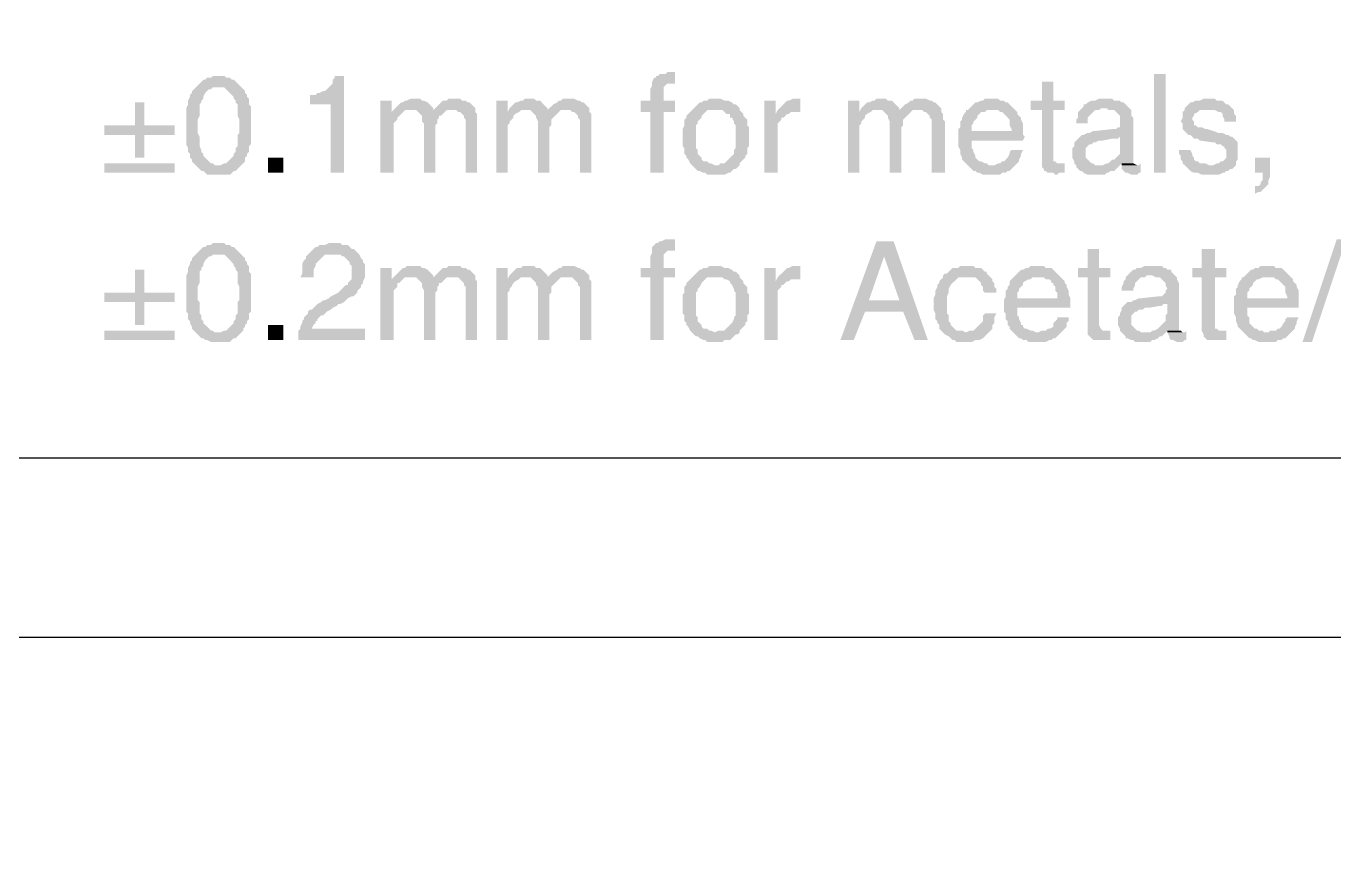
# Model space of a CAD drawing. Header units: millimetres. Extents: x 7018 to 13530, y 4187 to 5692.
# Drawn here: x 11092.18 to 11123.22, y 4946.56 to 4966.38 of the extents above; entities that cross this region are included whole.
import ezdxf

# ---------------------------------------------------------------- set-up
doc = ezdxf.new("R2010")
doc.units = ezdxf.units.MM
doc.layers.add('绘图', color=7, linetype='Continuous')

msp = doc.modelspace()

# ---------------------------------------------------------------- hatches: boundary and pattern name
at = {"transparency": 33554559}
for points in [[(11096.746, 4965.203), (11096.611, 4965.203), (11096.566, 4965.158), (11096.476, 4965.158), (11096.43, 4965.113), (11096.385, 4965.113), (11096.34, 4965.068), (11096.295, 4965.023), (11096.25, 4964.978), (11096.205, 4964.933), (11096.882, 4964.933), (11096.927, 4964.888), (11096.972, 4964.842), (11097.017, 4964.797), (11097.062, 4964.752), (11097.107, 4964.707), (11097.107, 4964.662), (11097.153, 4964.617), (11097.153, 4964.572), (11097.198, 4964.526), (11097.198, 4964.256), (11097.243, 4964.165), (11097.243, 4963.849), (11097.198, 4963.804), (11097.198, 4963.534), (11097.153, 4963.488), (11097.153, 4963.398), (11097.107, 4963.353), (11097.107, 4963.308), (11097.107, 4963.308), (11097.062, 4963.263), (11097.017, 4963.218), (11096.972, 4963.172), (11096.927, 4963.127), (11096.882, 4963.127), (11096.792, 4963.082), (11096.205, 4963.082), (11096.25, 4963.037), (11096.295, 4962.992), (11096.34, 4962.947), (11096.385, 4962.947), (11096.43, 4962.902), (11096.476, 4962.857), (11097.017, 4962.857), (11097.062, 4962.902), (11097.107, 4962.947), (11097.153, 4962.947), (11097.198, 4962.992), (11097.243, 4963.037), (11097.288, 4963.082), (11097.333, 4963.127), (11097.333, 4963.127), (11097.378, 4963.172), (11097.378, 4963.263), (11097.423, 4963.308), (11097.423, 4963.353), (11097.468, 4963.398), (11097.468, 4963.534), (11097.514, 4963.579), (11097.514, 4964.03), (11097.514, 4964.481), (11097.468, 4964.526), (11097.468, 4964.662), (11097.423, 4964.707), (11097.423, 4964.752), (11097.378, 4964.797), (11097.378, 4964.842), (11097.333, 4964.888), (11097.333, 4964.888), (11097.288, 4964.933), (11097.243, 4964.978), (11097.198, 4965.023), (11097.153, 4965.068), (11097.107, 4965.113), (11097.062, 4965.113), (11097.017, 4965.158), (11096.927, 4965.158), (11096.882, 4965.203), (11096.792, 4965.203)], [(11099.725, 4965.203), (11099.499, 4965.203), (11099.499, 4965.158), (11099.454, 4965.113), (11099.454, 4965.023), (11099.409, 4964.978), (11099.364, 4964.933), (11099.319, 4964.888), (11099.274, 4964.842), (11099.229, 4964.842), (11099.138, 4964.797), (11099.093, 4964.797), (11099.048, 4964.752), (11098.913, 4964.752), (11098.913, 4964.526), (11099.409, 4964.526), (11099.409, 4962.902), (11099.725, 4962.902)], [(11107.443, 4965.294), (11107.398, 4965.294), (11107.352, 4965.249), (11107.217, 4965.249), (11107.172, 4965.203), (11107.127, 4965.203), (11107.127, 4965.158), (11107.082, 4965.158), (11107.037, 4965.068), (11107.037, 4965.023), (11107.578, 4965.023), (11107.578, 4965.294)], [(11118.951, 4962.902), (11118.951, 4965.249), (11119.222, 4965.249), (11119.222, 4962.902)], [(11096.205, 4964.933), (11096.16, 4964.888), (11096.16, 4964.888), (11096.115, 4964.842), (11096.115, 4964.797), (11096.069, 4964.752), (11096.069, 4964.707), (11096.024, 4964.617), (11096.024, 4964.526), (11095.979, 4964.436), (11095.979, 4963.579), (11096.024, 4963.488), (11096.024, 4963.398), (11096.069, 4963.353), (11096.069, 4963.263), (11096.115, 4963.218), (11096.115, 4963.172), (11096.16, 4963.127), (11096.205, 4963.082), (11096.746, 4963.082), (11096.656, 4963.082), (11096.611, 4963.127), (11096.566, 4963.127), (11096.521, 4963.172), (11096.476, 4963.218), (11096.43, 4963.263), (11096.385, 4963.308), (11096.385, 4963.353), (11096.34, 4963.398), (11096.34, 4963.443), (11096.295, 4963.534), (11096.295, 4963.759), (11096.25, 4963.849), (11096.25, 4964.165), (11096.295, 4964.256), (11096.295, 4964.526), (11096.34, 4964.572), (11096.34, 4964.617), (11096.385, 4964.662), (11096.385, 4964.707), (11096.385, 4964.707), (11096.43, 4964.797), (11096.476, 4964.842), (11096.521, 4964.888), (11096.566, 4964.888), (11096.611, 4964.933), (11096.746, 4964.933)], [(11107.037, 4965.023), (11107.037, 4964.978), (11106.991, 4964.888), (11106.991, 4964.617), (11106.766, 4964.617), (11106.766, 4964.346), (11106.991, 4964.346), (11106.991, 4962.902), (11107.307, 4962.902), (11107.307, 4964.346), (11107.578, 4964.346), (11107.578, 4964.617), (11107.307, 4964.617), (11107.307, 4964.933), (11107.352, 4964.978), (11107.352, 4964.978), (11107.398, 4965.023), (11107.488, 4965.023)], [(11116.559, 4965.068), (11116.289, 4965.068), (11116.289, 4964.617), (11116.018, 4964.617), (11116.018, 4964.391), (11116.289, 4964.391), (11116.289, 4963.037), (11116.334, 4962.992), (11116.334, 4962.947), (11116.379, 4962.947), (11116.424, 4962.902), (11116.559, 4962.902), (11116.605, 4962.857), (11116.65, 4962.857), (11116.695, 4962.902), (11116.83, 4962.902), (11116.83, 4963.127), (11116.65, 4963.127), (11116.605, 4963.172), (11116.559, 4963.172), (11116.559, 4964.391), (11116.83, 4964.391), (11116.83, 4964.617), (11116.559, 4964.617)], [(11094.986, 4964.572), (11094.761, 4964.572), (11094.761, 4964.03), (11094.038, 4964.03), (11094.038, 4963.804), (11094.761, 4963.804), (11094.761, 4963.263), (11094.986, 4963.263), (11094.986, 4963.804), (11095.708, 4963.804), (11095.708, 4964.03), (11094.986, 4964.03)], [(11100.853, 4964.617), (11100.583, 4964.617), (11100.583, 4962.902), (11100.899, 4962.902), (11100.899, 4964.075), (11100.944, 4964.12), (11100.989, 4964.165), (11100.989, 4964.211), (11101.034, 4964.256), (11101.079, 4964.301), (11101.124, 4964.346), (11100.853, 4964.346)], [(11101.395, 4964.662), (11101.305, 4964.662), (11101.214, 4964.617), (11101.169, 4964.617), (11101.124, 4964.572), (11101.079, 4964.572), (11101.034, 4964.526), (11100.989, 4964.481), (11100.944, 4964.436), (11100.853, 4964.346), (11101.124, 4964.346), (11101.169, 4964.391), (11101.305, 4964.391), (11101.846, 4964.436), (11101.801, 4964.481), (11101.756, 4964.526), (11101.756, 4964.526), (11101.711, 4964.572), (11101.621, 4964.617), (11101.576, 4964.617), (11101.53, 4964.662), (11101.44, 4964.662)], [(11102.343, 4964.662), (11102.207, 4964.662), (11102.162, 4964.617), (11102.072, 4964.617), (11102.027, 4964.572), (11101.982, 4964.526), (11101.937, 4964.481), (11101.891, 4964.436), (11101.846, 4964.391), (11101.44, 4964.391), (11101.485, 4964.346), (11101.53, 4964.301), (11101.53, 4964.301), (11101.576, 4964.256), (11101.576, 4964.12), (11101.621, 4964.075), (11101.621, 4962.902), (11101.891, 4962.902), (11101.891, 4964.03), (11101.937, 4964.075), (11101.937, 4964.165), (11101.982, 4964.211), (11101.982, 4964.256), (11102.027, 4964.256), (11102.072, 4964.301), (11102.117, 4964.346), (11102.162, 4964.391), (11102.298, 4964.391), (11102.839, 4964.436), (11102.794, 4964.481), (11102.749, 4964.526), (11102.749, 4964.526), (11102.704, 4964.572), (11102.659, 4964.572), (11102.614, 4964.617), (11102.523, 4964.617), (11102.478, 4964.662), (11102.388, 4964.662)], [(11103.606, 4964.617), (11103.336, 4964.617), (11103.336, 4962.902), (11103.606, 4962.902), (11103.606, 4964.03), (11103.652, 4964.075), (11103.652, 4964.12), (11103.697, 4964.165), (11103.742, 4964.211), (11103.742, 4964.256), (11103.787, 4964.301), (11103.877, 4964.346), (11103.606, 4964.346)], [(11104.103, 4964.662), (11104.013, 4964.662), (11103.968, 4964.617), (11103.922, 4964.617), (11103.832, 4964.572), (11103.787, 4964.572), (11103.742, 4964.526), (11103.697, 4964.481), (11103.652, 4964.436), (11103.606, 4964.346), (11103.877, 4964.346), (11103.922, 4964.391), (11104.058, 4964.391), (11104.554, 4964.436), (11104.509, 4964.481), (11104.464, 4964.526), (11104.464, 4964.526), (11104.419, 4964.572), (11104.374, 4964.617), (11104.283, 4964.617), (11104.238, 4964.662), (11104.193, 4964.662)], [(11105.051, 4964.662), (11104.915, 4964.662), (11104.87, 4964.617), (11104.825, 4964.617), (11104.78, 4964.572), (11104.69, 4964.526), (11104.645, 4964.481), (11104.599, 4964.436), (11104.554, 4964.391), (11104.148, 4964.391), (11104.193, 4964.346), (11104.238, 4964.301), (11104.238, 4964.301), (11104.283, 4964.256), (11104.283, 4964.211), (11104.329, 4964.12), (11104.329, 4962.902), (11104.599, 4962.902), (11104.599, 4963.985), (11104.645, 4964.03), (11104.645, 4964.165), (11104.69, 4964.211), (11104.735, 4964.256), (11104.735, 4964.256), (11104.78, 4964.301), (11104.825, 4964.346), (11104.87, 4964.391), (11105.006, 4964.391), (11105.547, 4964.436), (11105.502, 4964.481), (11105.457, 4964.526), (11105.457, 4964.526), (11105.412, 4964.572), (11105.367, 4964.572), (11105.321, 4964.617), (11105.276, 4964.617), (11105.186, 4964.662), (11105.141, 4964.662)], [(11108.526, 4964.662), (11108.39, 4964.662), (11108.345, 4964.617), (11108.255, 4964.617), (11108.21, 4964.572), (11108.165, 4964.572), (11108.12, 4964.526), (11108.075, 4964.481), (11108.029, 4964.436), (11107.984, 4964.391), (11107.984, 4964.391), (11107.939, 4964.346), (11107.894, 4964.301), (11107.849, 4964.256), (11107.849, 4964.211), (11107.804, 4964.165), (11107.804, 4964.03), (11107.759, 4963.94), (11107.759, 4963.759), (11107.759, 4963.534), (11107.804, 4963.488), (11107.804, 4963.353), (11107.849, 4963.308), (11107.849, 4963.263), (11107.894, 4963.218), (11107.939, 4963.127), (11107.984, 4963.082), (11108.526, 4963.082), (11108.436, 4963.127), (11108.39, 4963.127), (11108.345, 4963.172), (11108.255, 4963.172), (11108.21, 4963.218), (11108.21, 4963.263), (11108.165, 4963.308), (11108.12, 4963.353), (11108.12, 4963.443), (11108.075, 4963.488), (11108.075, 4964.03), (11108.12, 4964.075), (11108.12, 4964.12), (11108.165, 4964.165), (11108.21, 4964.211), (11108.21, 4964.256), (11108.255, 4964.301), (11108.3, 4964.346), (11108.345, 4964.391), (11108.526, 4964.391), (11109.113, 4964.436), (11109.067, 4964.481), (11109.022, 4964.526), (11108.977, 4964.526), (11108.932, 4964.572), (11108.842, 4964.617), (11108.752, 4964.617), (11108.661, 4964.662), (11108.616, 4964.662)], [(11109.97, 4964.617), (11109.699, 4964.617), (11109.699, 4962.902), (11110.015, 4962.902), (11110.015, 4964.075), (11110.06, 4964.12), (11110.106, 4964.165), (11110.106, 4964.211), (11110.151, 4964.211), (11110.196, 4964.256), (11110.241, 4964.301), (11109.97, 4964.301)], [(11110.467, 4964.662), (11110.376, 4964.662), (11110.286, 4964.617), (11110.241, 4964.617), (11110.196, 4964.572), (11110.151, 4964.526), (11110.106, 4964.481), (11110.06, 4964.436), (11110.06, 4964.436), (11110.015, 4964.391), (11110.467, 4964.346), (11110.557, 4964.346), (11110.557, 4964.662), (11110.512, 4964.662)], [(11111.956, 4964.617), (11111.685, 4964.617), (11111.685, 4962.902), (11111.956, 4962.902), (11111.956, 4964.03), (11112.001, 4964.075), (11112.001, 4964.12), (11112.046, 4964.165), (11112.091, 4964.211), (11112.091, 4964.256), (11112.136, 4964.301), (11112.227, 4964.346), (11111.956, 4964.346)], [(11112.452, 4964.662), (11112.362, 4964.662), (11112.317, 4964.617), (11112.272, 4964.617), (11112.182, 4964.572), (11112.136, 4964.572), (11112.091, 4964.526), (11112.046, 4964.481), (11112.001, 4964.436), (11111.956, 4964.346), (11112.227, 4964.346), (11112.272, 4964.391), (11112.407, 4964.391), (11112.904, 4964.436), (11112.859, 4964.481), (11112.813, 4964.526), (11112.813, 4964.526), (11112.768, 4964.572), (11112.723, 4964.617), (11112.633, 4964.617), (11112.588, 4964.662), (11112.543, 4964.662)], [(11113.4, 4964.662), (11113.265, 4964.662), (11113.22, 4964.617), (11113.174, 4964.617), (11113.129, 4964.572), (11113.039, 4964.526), (11112.994, 4964.481), (11112.949, 4964.436), (11112.904, 4964.391), (11112.498, 4964.391), (11112.543, 4964.346), (11112.588, 4964.301), (11112.588, 4964.301), (11112.633, 4964.256), (11112.633, 4964.211), (11112.678, 4964.12), (11112.678, 4962.902), (11112.949, 4962.902), (11112.949, 4963.985), (11112.994, 4964.03), (11112.994, 4964.165), (11113.039, 4964.211), (11113.084, 4964.256), (11113.084, 4964.256), (11113.129, 4964.301), (11113.174, 4964.346), (11113.22, 4964.391), (11113.355, 4964.391), (11113.897, 4964.436), (11113.851, 4964.481), (11113.806, 4964.526), (11113.806, 4964.526), (11113.761, 4964.572), (11113.716, 4964.572), (11113.671, 4964.617), (11113.626, 4964.617), (11113.536, 4964.662), (11113.49, 4964.662)], [(11115.115, 4964.662), (11114.935, 4964.662), (11114.89, 4964.617), (11114.844, 4964.617), (11114.754, 4964.572), (11114.709, 4964.572), (11114.664, 4964.526), (11114.619, 4964.481), (11114.574, 4964.436), (11114.528, 4964.391), (11115.251, 4964.391), (11115.296, 4964.346), (11115.341, 4964.346), (11115.386, 4964.301), (11115.431, 4964.256), (11115.431, 4964.256), (11115.476, 4964.211), (11115.521, 4964.165), (11115.521, 4964.03), (11115.566, 4963.94), (11115.566, 4963.895), (11114.619, 4963.895), (11114.303, 4963.849), (11114.303, 4963.534), (11114.348, 4963.443), (11114.348, 4963.353), (11114.393, 4963.263), (11114.393, 4963.218), (11114.438, 4963.172), (11114.483, 4963.127), (11114.528, 4963.082), (11114.528, 4963.082), (11114.574, 4963.037), (11114.619, 4962.992), (11114.664, 4962.947), (11114.709, 4962.947), (11114.754, 4962.902), (11114.799, 4962.902), (11114.89, 4962.857), (11115.296, 4962.857), (11115.341, 4962.902), (11115.431, 4962.902), (11115.476, 4962.947), (11115.521, 4962.947), (11115.566, 4962.992), (11115.612, 4963.037), (11115.657, 4963.082), (11115.025, 4963.082), (11114.98, 4963.127), (11114.935, 4963.127), (11114.844, 4963.172), (11114.799, 4963.172), (11114.754, 4963.218), (11114.709, 4963.263), (11114.709, 4963.308), (11114.664, 4963.398), (11114.664, 4963.443), (11114.619, 4963.488), (11114.619, 4963.669), (11115.837, 4963.669), (11115.882, 4963.759), (11115.837, 4963.804), (11115.837, 4964.075), (11115.792, 4964.165), (11115.792, 4964.211), (11115.747, 4964.256), (11115.702, 4964.301), (11115.702, 4964.346), (11115.657, 4964.391), (11115.612, 4964.436), (11115.566, 4964.481), (11115.521, 4964.526), (11115.476, 4964.572), (11115.431, 4964.572), (11115.386, 4964.617), (11115.296, 4964.617), (11115.251, 4964.662), (11115.16, 4964.662)], [(11117.823, 4964.662), (11117.643, 4964.662), (11117.552, 4964.617), (11117.462, 4964.617), (11117.372, 4964.572), (11117.327, 4964.526), (11117.282, 4964.526), (11117.282, 4964.481), (11117.236, 4964.436), (11117.191, 4964.391), (11117.146, 4964.346), (11117.146, 4964.211), (11117.101, 4964.165), (11117.101, 4964.075), (11117.372, 4964.075), (11117.372, 4964.211), (11117.417, 4964.256), (11117.462, 4964.301), (11117.507, 4964.346), (11117.507, 4964.346), (11117.552, 4964.391), (11117.643, 4964.391), (11117.688, 4964.436), (11118.365, 4964.436), (11118.32, 4964.481), (11118.274, 4964.526), (11118.229, 4964.572), (11118.184, 4964.572), (11118.139, 4964.617), (11118.004, 4964.617), (11117.958, 4964.662), (11117.868, 4964.662)], [(11120.26, 4964.662), (11120.125, 4964.662), (11120.035, 4964.617), (11119.944, 4964.617), (11119.854, 4964.572), (11119.809, 4964.572), (11119.764, 4964.526), (11119.719, 4964.481), (11119.674, 4964.436), (11119.674, 4964.391), (11119.628, 4964.346), (11119.628, 4964.211), (11119.583, 4964.12), (11119.628, 4964.075), (11119.628, 4963.94), (11119.674, 4963.895), (11119.719, 4963.849), (11119.764, 4963.804), (11119.809, 4963.804), (11119.854, 4963.759), (11119.899, 4963.714), (11119.989, 4963.714), (11120.035, 4963.669), (11120.351, 4963.624), (11120.396, 4963.624), (11120.441, 4963.579), (11120.531, 4963.579), (11120.576, 4963.534), (11120.621, 4963.534), (11120.621, 4963.488), (11120.666, 4963.443), (11120.666, 4963.263), (11120.621, 4963.218), (11120.576, 4963.172), (11120.531, 4963.172), (11120.486, 4963.127), (11120.441, 4963.127), (11120.351, 4963.082), (11119.674, 4963.082), (11119.719, 4963.037), (11119.764, 4962.992), (11119.764, 4962.992), (11119.809, 4962.947), (11119.899, 4962.902), (11119.989, 4962.902), (11120.08, 4962.857), (11120.486, 4962.857), (11120.576, 4962.902), (11120.621, 4962.902), (11120.666, 4962.947), (11120.712, 4962.947), (11120.757, 4962.992), (11120.802, 4962.992), (11120.847, 4963.037), (11120.892, 4963.082), (11120.892, 4963.172), (11120.937, 4963.218), (11120.937, 4963.398), (11120.937, 4963.624), (11120.892, 4963.669), (11120.847, 4963.714), (11120.847, 4963.714), (11120.802, 4963.759), (11120.757, 4963.759), (11120.712, 4963.804), (11120.666, 4963.804), (11120.576, 4963.849), (11120.486, 4963.849), (11120.215, 4963.94), (11120.17, 4963.94), (11120.08, 4963.985), (11119.989, 4963.985), (11119.944, 4964.03), (11119.899, 4964.03), (11119.899, 4964.12), (11119.854, 4964.165), (11119.854, 4964.211), (11119.899, 4964.256), (11119.899, 4964.301), (11119.989, 4964.346), (11119.989, 4964.346), (11120.035, 4964.391), (11120.26, 4964.391), (11120.802, 4964.436), (11120.757, 4964.481), (11120.712, 4964.526), (11120.666, 4964.526), (11120.621, 4964.572), (11120.576, 4964.617), (11120.441, 4964.617), (11120.396, 4964.662), (11120.305, 4964.662)], [(11102.839, 4964.436), (11102.298, 4964.391), (11102.388, 4964.391), (11102.433, 4964.346), (11102.478, 4964.346), (11102.523, 4964.301), (11102.568, 4964.256), (11102.568, 4964.211), (11102.614, 4964.165), (11102.614, 4962.902), (11102.884, 4962.902), (11102.884, 4964.301), (11102.839, 4964.346)], [(11105.547, 4964.436), (11105.006, 4964.391), (11105.096, 4964.391), (11105.141, 4964.346), (11105.186, 4964.346), (11105.231, 4964.301), (11105.276, 4964.256), (11105.276, 4964.211), (11105.321, 4964.165), (11105.321, 4962.902), (11105.592, 4962.902), (11105.592, 4964.301), (11105.547, 4964.346)], [(11109.113, 4964.436), (11108.526, 4964.391), (11108.706, 4964.391), (11108.752, 4964.346), (11108.797, 4964.301), (11108.887, 4964.301), (11108.887, 4964.211), (11108.932, 4964.211), (11108.977, 4964.12), (11108.977, 4964.075), (11109.022, 4964.03), (11109.022, 4963.488), (11108.977, 4963.443), (11108.977, 4963.353), (11108.932, 4963.308), (11108.887, 4963.263), (11108.887, 4963.263), (11108.842, 4963.218), (11108.797, 4963.172), (11108.752, 4963.127), (11108.661, 4963.127), (11108.616, 4963.082), (11107.984, 4963.082), (11108.029, 4963.037), (11108.075, 4962.992), (11108.12, 4962.947), (11108.165, 4962.947), (11108.255, 4962.902), (11108.3, 4962.902), (11108.345, 4962.857), (11108.752, 4962.857), (11108.842, 4962.902), (11108.887, 4962.902), (11108.932, 4962.947), (11108.977, 4962.992), (11109.022, 4962.992), (11109.067, 4963.037), (11109.113, 4963.082), (11109.113, 4963.127), (11109.158, 4963.172), (11109.203, 4963.218), (11109.248, 4963.263), (11109.248, 4963.308), (11109.293, 4963.353), (11109.293, 4963.488), (11109.338, 4963.534), (11109.338, 4963.759), (11109.338, 4963.985), (11109.293, 4964.03), (11109.293, 4964.165), (11109.248, 4964.211), (11109.203, 4964.256), (11109.203, 4964.301), (11109.158, 4964.346), (11109.113, 4964.391)], [(11110.015, 4964.391), (11109.97, 4964.301), (11110.286, 4964.301), (11110.331, 4964.346), (11110.467, 4964.346)], [(11113.897, 4964.436), (11113.355, 4964.391), (11113.445, 4964.391), (11113.49, 4964.346), (11113.536, 4964.346), (11113.581, 4964.301), (11113.626, 4964.256), (11113.626, 4964.211), (11113.671, 4964.165), (11113.671, 4962.902), (11113.987, 4962.902), (11113.987, 4964.12), (11113.942, 4964.165), (11113.942, 4964.301), (11113.897, 4964.346)], [(11114.528, 4964.391), (11114.483, 4964.391), (11114.483, 4964.346), (11114.438, 4964.301), (11114.393, 4964.211), (11114.393, 4964.165), (11114.348, 4964.12), (11114.348, 4963.985), (11114.303, 4963.94), (11114.303, 4963.849), (11114.619, 4963.895), (11114.619, 4964.03), (11114.664, 4964.075), (11114.664, 4964.12), (11114.709, 4964.165), (11114.754, 4964.211), (11114.754, 4964.256), (11114.799, 4964.301), (11114.844, 4964.346), (11114.935, 4964.346), (11114.98, 4964.391), (11115.115, 4964.391)], [(11118.365, 4964.436), (11117.778, 4964.436), (11117.823, 4964.436), (11117.868, 4964.391), (11118.004, 4964.391), (11118.049, 4964.346), (11118.094, 4964.301), (11118.139, 4964.256), (11118.139, 4964.12), (11118.139, 4963.985), (11118.094, 4963.985), (11118.049, 4963.94), (11117.958, 4963.94), (11117.552, 4963.895), (11117.507, 4963.895), (11117.417, 4963.849), (11117.372, 4963.849), (11117.282, 4963.804), (11117.236, 4963.804), (11118.139, 4963.759), (11118.139, 4963.488), (11118.139, 4963.353), (11118.094, 4963.308), (11118.049, 4963.263), (11118.004, 4963.218), (11117.958, 4963.218), (11117.913, 4963.172), (11117.868, 4963.127), (11117.823, 4963.127), (11117.733, 4963.082), (11117.101, 4963.082), (11117.101, 4963.037), (11117.146, 4962.992), (11117.191, 4962.947), (11117.236, 4962.947), (11117.282, 4962.902), (11117.372, 4962.857), (11117.778, 4962.857), (11117.823, 4962.902), (11117.868, 4962.902), (11117.913, 4962.947), (11118.004, 4962.947), (11118.049, 4962.992), (11118.094, 4963.037), (11118.139, 4963.082), (11118.184, 4963.127), (11118.455, 4963.127), (11118.455, 4964.211), (11118.41, 4964.256), (11118.41, 4964.391)], [(11120.802, 4964.436), (11120.26, 4964.391), (11120.396, 4964.391), (11120.486, 4964.346), (11120.531, 4964.346), (11120.576, 4964.301), (11120.576, 4964.256), (11120.621, 4964.165), (11120.621, 4964.12), (11120.892, 4964.12), (11120.892, 4964.256), (11120.847, 4964.301), (11120.847, 4964.391)], [(11117.236, 4963.804), (11117.191, 4963.759), (11117.146, 4963.714), (11117.146, 4963.714), (11117.101, 4963.669), (11117.056, 4963.624), (11117.056, 4963.534), (11117.011, 4963.488), (11117.011, 4963.263), (11117.056, 4963.172), (11117.056, 4963.127), (11117.101, 4963.082), (11117.597, 4963.082), (11117.552, 4963.082), (11117.507, 4963.127), (11117.462, 4963.127), (11117.417, 4963.172), (11117.372, 4963.218), (11117.327, 4963.263), (11117.327, 4963.398), (11117.327, 4963.488), (11117.372, 4963.534), (11117.417, 4963.579), (11117.462, 4963.579), (11117.507, 4963.624), (11117.552, 4963.624), (11117.643, 4963.669), (11117.733, 4963.669), (11117.958, 4963.714), (11118.094, 4963.714), (11118.139, 4963.759)], [(11115.837, 4963.443), (11115.566, 4963.443), (11115.521, 4963.398), (11115.521, 4963.353), (11115.476, 4963.263), (11115.431, 4963.218), (11115.386, 4963.172), (11115.341, 4963.172), (11115.296, 4963.127), (11115.251, 4963.127), (11115.16, 4963.082), (11115.115, 4963.082), (11115.657, 4963.082), (11115.702, 4963.127), (11115.747, 4963.172), (11115.747, 4963.218), (11115.792, 4963.308), (11115.792, 4963.353)], [(11119.809, 4963.443), (11119.538, 4963.443), (11119.538, 4963.353), (11119.583, 4963.308), (11119.583, 4963.218), (11119.628, 4963.172), (11119.628, 4963.127), (11119.674, 4963.082), (11120.26, 4963.082), (11120.17, 4963.127), (11120.035, 4963.127), (11119.989, 4963.172), (11119.944, 4963.172), (11119.899, 4963.218), (11119.899, 4963.263), (11119.854, 4963.308), (11119.854, 4963.353)], [(11095.708, 4962.902), (11095.708, 4963.127), (11094.038, 4963.127), (11094.038, 4962.902)], [(11098.281, 4962.902), (11098.281, 4963.263), (11097.92, 4963.263), (11097.92, 4962.902)], [(11118.635, 4963.127), (11118.59, 4963.082), (11118.184, 4963.082), (11118.184, 4962.992), (11118.229, 4962.947), (11118.229, 4962.947), (11118.274, 4962.902), (11118.32, 4962.902), (11118.41, 4962.857), (11118.545, 4962.857), (11118.59, 4962.902), (11118.635, 4962.902)], [(11118.455, 4963.127), (11118.184, 4963.127), (11118.184, 4963.082), (11118.545, 4963.082)], [(11121.704, 4963.263), (11121.343, 4963.263), (11121.343, 4962.902), (11121.524, 4962.902), (11121.524, 4962.721), (11121.479, 4962.676), (11121.479, 4962.631), (11121.434, 4962.586), (11121.343, 4962.586), (11121.343, 4962.405), (11121.343, 4962.405), (11121.434, 4962.45), (11121.479, 4962.45), (11121.524, 4962.495), (11121.569, 4962.541), (11121.614, 4962.586), (11121.659, 4962.631), (11121.659, 4962.721), (11121.704, 4962.811), (11121.704, 4962.947)], [(11096.746, 4961.232), (11096.611, 4961.232), (11096.566, 4961.187), (11096.476, 4961.187), (11096.43, 4961.142), (11096.385, 4961.142), (11096.34, 4961.096), (11096.295, 4961.051), (11096.25, 4961.006), (11096.205, 4960.961), (11096.882, 4960.961), (11096.927, 4960.916), (11096.972, 4960.871), (11097.017, 4960.826), (11097.062, 4960.78), (11097.107, 4960.735), (11097.107, 4960.69), (11097.153, 4960.645), (11097.153, 4960.6), (11097.198, 4960.555), (11097.198, 4960.284), (11097.243, 4960.194), (11097.243, 4959.878), (11097.198, 4959.833), (11097.198, 4959.562), (11097.153, 4959.517), (11097.153, 4959.427), (11097.107, 4959.381), (11097.107, 4959.336), (11097.107, 4959.336), (11097.062, 4959.291), (11097.017, 4959.246), (11096.972, 4959.201), (11096.927, 4959.156), (11096.882, 4959.156), (11096.792, 4959.111), (11096.205, 4959.111), (11096.25, 4959.065), (11096.295, 4959.02), (11096.34, 4958.975), (11096.385, 4958.975), (11096.43, 4958.93), (11096.476, 4958.93), (11096.566, 4958.885), (11097.017, 4958.885), (11097.062, 4958.93), (11097.107, 4958.975), (11097.153, 4958.975), (11097.198, 4959.02), (11097.243, 4959.065), (11097.288, 4959.111), (11097.333, 4959.156), (11097.333, 4959.201), (11097.378, 4959.246), (11097.378, 4959.291), (11097.423, 4959.336), (11097.423, 4959.381), (11097.468, 4959.427), (11097.468, 4959.562), (11097.514, 4959.607), (11097.514, 4960.058), (11097.514, 4960.51), (11097.468, 4960.555), (11097.468, 4960.69), (11097.423, 4960.735), (11097.423, 4960.78), (11097.378, 4960.826), (11097.378, 4960.871), (11097.333, 4960.916), (11097.333, 4960.916), (11097.288, 4960.961), (11097.243, 4961.006), (11097.198, 4961.051), (11097.153, 4961.096), (11097.107, 4961.142), (11097.062, 4961.142), (11097.017, 4961.187), (11096.927, 4961.187), (11096.882, 4961.232), (11096.792, 4961.232)], [(11099.499, 4961.232), (11099.364, 4961.232), (11099.274, 4961.187), (11099.138, 4961.187), (11099.093, 4961.142), (11099.048, 4961.142), (11099.003, 4961.096), (11098.958, 4961.051), (11098.913, 4961.006), (11098.913, 4961.006), (11098.868, 4960.961), (11098.822, 4960.916), (11098.822, 4960.871), (11098.777, 4960.826), (11098.732, 4960.735), (11098.732, 4960.51), (11098.687, 4960.419), (11099.003, 4960.419), (11099.003, 4960.6), (11099.048, 4960.69), (11099.048, 4960.735), (11099.093, 4960.78), (11099.138, 4960.826), (11099.184, 4960.871), (11099.229, 4960.916), (11099.274, 4960.961), (11099.454, 4960.961), (11100.041, 4961.006), (11099.996, 4961.051), (11099.951, 4961.096), (11099.906, 4961.096), (11099.86, 4961.142), (11099.815, 4961.187), (11099.68, 4961.187), (11099.635, 4961.232), (11099.545, 4961.232)], [(11107.443, 4961.322), (11107.352, 4961.322), (11107.262, 4961.277), (11107.217, 4961.277), (11107.172, 4961.232), (11107.127, 4961.232), (11107.082, 4961.187), (11107.037, 4961.142), (11107.037, 4961.051), (11107.578, 4961.051), (11107.578, 4961.322)], [(11112.768, 4961.277), (11112.362, 4961.277), (11111.505, 4958.93), (11111.821, 4958.93), (11112.091, 4959.607), (11112.994, 4959.607), (11112.182, 4959.878), (11112.543, 4960.916)], [(11112.768, 4961.277), (11112.543, 4960.916), (11112.904, 4959.878), (11112.182, 4959.878), (11112.994, 4959.607), (11113.265, 4958.93), (11113.581, 4958.93)], [(11123.51, 4961.322), (11122.697, 4958.885), (11122.472, 4958.885), (11123.284, 4961.322)], [(11096.205, 4960.961), (11096.16, 4960.916), (11096.16, 4960.916), (11096.115, 4960.871), (11096.115, 4960.826), (11096.069, 4960.78), (11096.069, 4960.735), (11096.024, 4960.645), (11096.024, 4960.555), (11095.979, 4960.465), (11095.979, 4959.607), (11096.024, 4959.562), (11096.024, 4959.427), (11096.069, 4959.381), (11096.069, 4959.336), (11096.115, 4959.246), (11096.115, 4959.201), (11096.16, 4959.156), (11096.205, 4959.111), (11096.746, 4959.111), (11096.656, 4959.111), (11096.611, 4959.156), (11096.566, 4959.156), (11096.521, 4959.201), (11096.476, 4959.246), (11096.43, 4959.291), (11096.385, 4959.336), (11096.385, 4959.381), (11096.34, 4959.427), (11096.34, 4959.517), (11096.295, 4959.562), (11096.295, 4959.833), (11096.25, 4959.878), (11096.25, 4960.194), (11096.295, 4960.284), (11096.295, 4960.555), (11096.34, 4960.6), (11096.34, 4960.645), (11096.385, 4960.69), (11096.385, 4960.735), (11096.385, 4960.735), (11096.43, 4960.826), (11096.476, 4960.871), (11096.521, 4960.916), (11096.566, 4960.916), (11096.611, 4960.961), (11096.746, 4960.961)], [(11100.041, 4961.006), (11099.454, 4960.961), (11099.635, 4960.961), (11099.68, 4960.916), (11099.725, 4960.916), (11099.77, 4960.871), (11099.815, 4960.826), (11099.86, 4960.78), (11099.86, 4960.735), (11099.906, 4960.69), (11099.906, 4960.374), (11099.86, 4960.329), (11099.815, 4960.284), (11099.815, 4960.239), (11099.77, 4960.239), (11099.725, 4960.194), (11099.68, 4960.149), (11099.635, 4960.103), (11099.59, 4960.058), (11099.499, 4960.013), (11099.499, 4960.013), (11099.409, 4959.968), (11099.364, 4959.923), (11099.274, 4959.878), (11099.229, 4959.878), (11099.184, 4959.833), (11099.093, 4959.788), (11099.048, 4959.742), (11099.003, 4959.697), (11098.958, 4959.652), (11098.913, 4959.652), (11098.868, 4959.607), (11098.868, 4959.562), (11098.822, 4959.517), (11098.777, 4959.472), (11098.777, 4959.427), (11098.732, 4959.381), (11098.732, 4959.336), (11098.687, 4959.246), (11098.687, 4959.201), (11098.642, 4959.156), (11098.642, 4958.93), (11100.222, 4958.93), (11100.222, 4959.201), (11098.958, 4959.201), (11099.003, 4959.291), (11099.048, 4959.336), (11099.048, 4959.381), (11099.093, 4959.381), (11099.093, 4959.427), (11099.138, 4959.472), (11099.184, 4959.517), (11099.229, 4959.517), (11099.274, 4959.562), (11099.319, 4959.607), (11099.409, 4959.652), (11099.454, 4959.697), (11099.545, 4959.742), (11099.59, 4959.788), (11099.635, 4959.788), (11099.725, 4959.833), (11099.77, 4959.878), (11099.815, 4959.923), (11099.906, 4959.968), (11099.951, 4959.968), (11099.996, 4960.013), (11100.041, 4960.058), (11100.041, 4960.103), (11100.086, 4960.149), (11100.131, 4960.194), (11100.131, 4960.239), (11100.176, 4960.284), (11100.176, 4960.329), (11100.222, 4960.419), (11100.222, 4960.735), (11100.176, 4960.78), (11100.176, 4960.826), (11100.131, 4960.871), (11100.086, 4960.961)], [(11107.037, 4961.051), (11107.037, 4961.006), (11106.991, 4960.916), (11106.991, 4960.645), (11106.766, 4960.645), (11106.766, 4960.419), (11106.991, 4960.419), (11106.991, 4958.93), (11107.307, 4958.93), (11107.307, 4960.419), (11107.578, 4960.419), (11107.578, 4960.645), (11107.307, 4960.645), (11107.307, 4960.961), (11107.352, 4961.006), (11107.352, 4961.006), (11107.398, 4961.051), (11107.488, 4961.051)], [(11117.643, 4961.096), (11117.372, 4961.096), (11117.372, 4960.645), (11117.146, 4960.645), (11117.146, 4960.419), (11117.372, 4960.419), (11117.372, 4959.065), (11117.417, 4959.02), (11117.462, 4958.975), (11117.462, 4958.975), (11117.507, 4958.93), (11117.913, 4958.93), (11117.913, 4959.156), (11117.733, 4959.156), (11117.688, 4959.201), (11117.688, 4959.201), (11117.643, 4959.291), (11117.643, 4960.419), (11117.913, 4960.419), (11117.913, 4960.645), (11117.643, 4960.645)], [(11120.396, 4961.096), (11120.08, 4961.096), (11120.08, 4960.645), (11119.854, 4960.645), (11119.854, 4960.419), (11120.08, 4960.419), (11120.08, 4959.156), (11120.125, 4959.065), (11120.125, 4959.02), (11120.17, 4958.975), (11120.17, 4958.975), (11120.215, 4958.93), (11120.666, 4958.93), (11120.666, 4959.156), (11120.486, 4959.156), (11120.441, 4959.201), (11120.396, 4959.201), (11120.396, 4960.419), (11120.666, 4960.419), (11120.666, 4960.645), (11120.396, 4960.645)], [(11094.986, 4960.6), (11094.761, 4960.6), (11094.761, 4960.058), (11094.038, 4960.058), (11094.038, 4959.833), (11094.761, 4959.833), (11094.761, 4959.291), (11094.986, 4959.291), (11094.986, 4959.833), (11095.708, 4959.833), (11095.708, 4960.058), (11094.986, 4960.058)], [(11100.853, 4960.645), (11100.583, 4960.645), (11100.583, 4958.93), (11100.899, 4958.93), (11100.899, 4960.103), (11100.944, 4960.149), (11100.989, 4960.194), (11100.989, 4960.284), (11101.034, 4960.284), (11101.079, 4960.329), (11101.124, 4960.374), (11100.853, 4960.374)], [(11101.395, 4960.69), (11101.214, 4960.69), (11101.169, 4960.645), (11101.124, 4960.645), (11101.079, 4960.6), (11101.034, 4960.555), (11100.989, 4960.51), (11100.944, 4960.465), (11100.853, 4960.374), (11101.124, 4960.374), (11101.169, 4960.419), (11101.305, 4960.419), (11101.846, 4960.465), (11101.801, 4960.51), (11101.756, 4960.555), (11101.756, 4960.555), (11101.711, 4960.6), (11101.621, 4960.645), (11101.576, 4960.645), (11101.53, 4960.69), (11101.44, 4960.69)], [(11102.343, 4960.69), (11102.207, 4960.69), (11102.162, 4960.645), (11102.072, 4960.645), (11102.027, 4960.6), (11101.982, 4960.555), (11101.937, 4960.51), (11101.891, 4960.465), (11101.846, 4960.419), (11101.44, 4960.419), (11101.485, 4960.374), (11101.53, 4960.329), (11101.53, 4960.329), (11101.576, 4960.284), (11101.576, 4960.194), (11101.621, 4960.103), (11101.621, 4958.93), (11101.891, 4958.93), (11101.891, 4960.058), (11101.937, 4960.103), (11101.937, 4960.194), (11101.982, 4960.239), (11101.982, 4960.284), (11102.027, 4960.284), (11102.072, 4960.329), (11102.117, 4960.374), (11102.162, 4960.419), (11102.298, 4960.419), (11102.839, 4960.465), (11102.794, 4960.51), (11102.749, 4960.555), (11102.749, 4960.555), (11102.704, 4960.6), (11102.659, 4960.6), (11102.614, 4960.645), (11102.523, 4960.645), (11102.478, 4960.69), (11102.388, 4960.69)], [(11103.606, 4960.645), (11103.336, 4960.645), (11103.336, 4958.93), (11103.606, 4958.93), (11103.606, 4960.058), (11103.652, 4960.103), (11103.652, 4960.149), (11103.697, 4960.194), (11103.742, 4960.284), (11103.742, 4960.284), (11103.787, 4960.329), (11103.877, 4960.374), (11103.606, 4960.374)], [(11104.103, 4960.69), (11103.968, 4960.69), (11103.922, 4960.645), (11103.832, 4960.645), (11103.787, 4960.6), (11103.742, 4960.555), (11103.697, 4960.51), (11103.652, 4960.465), (11103.606, 4960.374), (11103.877, 4960.374), (11103.922, 4960.419), (11104.058, 4960.419), (11104.554, 4960.465), (11104.509, 4960.51), (11104.464, 4960.555), (11104.464, 4960.555), (11104.419, 4960.6), (11104.374, 4960.645), (11104.283, 4960.645), (11104.238, 4960.69), (11104.193, 4960.69)], [(11105.051, 4960.69), (11104.915, 4960.69), (11104.87, 4960.645), (11104.825, 4960.645), (11104.78, 4960.6), (11104.69, 4960.555), (11104.645, 4960.51), (11104.599, 4960.465), (11104.554, 4960.419), (11104.148, 4960.419), (11104.193, 4960.374), (11104.238, 4960.329), (11104.238, 4960.329), (11104.283, 4960.284), (11104.283, 4960.239), (11104.329, 4960.194), (11104.329, 4958.93), (11104.599, 4958.93), (11104.599, 4960.013), (11104.645, 4960.058), (11104.645, 4960.194), (11104.69, 4960.239), (11104.735, 4960.284), (11104.735, 4960.284), (11104.78, 4960.329), (11104.825, 4960.374), (11104.87, 4960.419), (11105.006, 4960.419), (11105.547, 4960.465), (11105.502, 4960.51), (11105.457, 4960.555), (11105.457, 4960.555), (11105.412, 4960.6), (11105.367, 4960.6), (11105.321, 4960.645), (11105.276, 4960.645), (11105.186, 4960.69), (11105.141, 4960.69)], [(11108.526, 4960.69), (11108.39, 4960.69), (11108.345, 4960.645), (11108.255, 4960.645), (11108.21, 4960.6), (11108.165, 4960.6), (11108.12, 4960.555), (11108.075, 4960.51), (11108.029, 4960.465), (11107.984, 4960.419), (11107.984, 4960.419), (11107.939, 4960.374), (11107.894, 4960.329), (11107.849, 4960.284), (11107.849, 4960.239), (11107.804, 4960.194), (11107.804, 4960.058), (11107.759, 4960.013), (11107.759, 4959.788), (11107.759, 4959.562), (11107.804, 4959.517), (11107.804, 4959.381), (11107.849, 4959.336), (11107.849, 4959.291), (11107.894, 4959.246), (11107.939, 4959.156), (11107.984, 4959.111), (11108.526, 4959.111), (11108.436, 4959.156), (11108.39, 4959.156), (11108.345, 4959.201), (11108.255, 4959.201), (11108.21, 4959.246), (11108.21, 4959.291), (11108.165, 4959.336), (11108.12, 4959.381), (11108.12, 4959.472), (11108.075, 4959.517), (11108.075, 4960.058), (11108.12, 4960.103), (11108.12, 4960.149), (11108.165, 4960.194), (11108.21, 4960.284), (11108.21, 4960.284), (11108.255, 4960.329), (11108.3, 4960.374), (11108.345, 4960.419), (11108.526, 4960.419), (11109.113, 4960.465), (11109.067, 4960.51), (11109.022, 4960.555), (11108.977, 4960.555), (11108.932, 4960.6), (11108.842, 4960.645), (11108.752, 4960.645), (11108.661, 4960.69), (11108.616, 4960.69)], [(11109.97, 4960.645), (11109.699, 4960.645), (11109.699, 4958.93), (11110.015, 4958.93), (11110.015, 4960.103), (11110.06, 4960.149), (11110.106, 4960.194), (11110.106, 4960.239), (11110.151, 4960.239), (11110.196, 4960.284), (11110.241, 4960.329), (11109.97, 4960.329)], [(11110.467, 4960.69), (11110.376, 4960.69), (11110.286, 4960.645), (11110.241, 4960.645), (11110.196, 4960.6), (11110.151, 4960.555), (11110.106, 4960.51), (11110.06, 4960.465), (11110.06, 4960.465), (11110.015, 4960.419), (11110.467, 4960.374), (11110.557, 4960.374), (11110.557, 4960.69), (11110.512, 4960.69)], [(11114.483, 4960.69), (11114.348, 4960.69), (11114.303, 4960.645), (11114.167, 4960.645), (11114.122, 4960.6), (11114.077, 4960.555), (11114.032, 4960.51), (11113.987, 4960.51), (11113.942, 4960.465), (11113.942, 4960.419), (11114.709, 4960.419), (11114.754, 4960.374), (11114.799, 4960.329), (11114.844, 4960.284), (11114.844, 4960.239), (11114.89, 4960.194), (11114.89, 4960.103), (11114.935, 4960.058), (11115.205, 4960.058), (11115.205, 4960.149), (11115.16, 4960.194), (11115.16, 4960.284), (11115.115, 4960.329), (11115.115, 4960.374), (11115.07, 4960.419), (11115.025, 4960.465), (11114.98, 4960.51), (11114.98, 4960.555), (11114.935, 4960.555), (11114.89, 4960.6), (11114.844, 4960.645), (11114.709, 4960.645), (11114.664, 4960.69), (11114.574, 4960.69)], [(11116.198, 4960.69), (11116.018, 4960.69), (11115.973, 4960.645), (11115.928, 4960.645), (11115.837, 4960.6), (11115.792, 4960.6), (11115.747, 4960.555), (11115.702, 4960.51), (11115.657, 4960.465), (11115.612, 4960.419), (11116.334, 4960.419), (11116.379, 4960.374), (11116.469, 4960.374), (11116.514, 4960.329), (11116.514, 4960.284), (11116.559, 4960.284), (11116.559, 4960.239), (11116.605, 4960.194), (11116.605, 4960.103), (11116.65, 4960.058), (11116.65, 4959.923), (11115.702, 4959.923), (11115.386, 4959.878), (11115.386, 4959.607), (11115.431, 4959.562), (11115.431, 4959.427), (11115.476, 4959.381), (11115.476, 4959.291), (11115.521, 4959.246), (11115.521, 4959.201), (11115.566, 4959.156), (11115.612, 4959.111), (11115.612, 4959.111), (11115.657, 4959.065), (11115.702, 4959.02), (11115.747, 4958.975), (11115.792, 4958.975), (11115.837, 4958.93), (11115.928, 4958.93), (11115.973, 4958.885), (11116.379, 4958.885), (11116.469, 4958.93), (11116.514, 4958.93), (11116.559, 4958.975), (11116.605, 4958.975), (11116.65, 4959.02), (11116.695, 4959.065), (11116.74, 4959.111), (11116.153, 4959.111), (11116.063, 4959.156), (11116.018, 4959.156), (11115.928, 4959.201), (11115.882, 4959.201), (11115.837, 4959.246), (11115.837, 4959.291), (11115.792, 4959.291), (11115.792, 4959.336), (11115.747, 4959.427), (11115.747, 4959.472), (11115.702, 4959.517), (11115.702, 4959.697), (11116.966, 4959.697), (11116.966, 4959.923), (11116.92, 4960.013), (11116.92, 4960.103), (11116.875, 4960.194), (11116.875, 4960.239), (11116.83, 4960.284), (11116.83, 4960.329), (11116.785, 4960.374), (11116.74, 4960.419), (11116.695, 4960.465), (11116.65, 4960.51), (11116.605, 4960.555), (11116.559, 4960.6), (11116.514, 4960.645), (11116.379, 4960.645), (11116.334, 4960.69), (11116.289, 4960.69)], [(11118.906, 4960.69), (11118.726, 4960.69), (11118.635, 4960.645), (11118.545, 4960.645), (11118.5, 4960.6), (11118.455, 4960.6), (11118.41, 4960.555), (11118.365, 4960.51), (11118.32, 4960.465), (11118.274, 4960.419), (11118.274, 4960.374), (11118.229, 4960.329), (11118.229, 4960.284), (11118.184, 4960.194), (11118.184, 4960.103), (11118.455, 4960.103), (11118.455, 4960.149), (11118.5, 4960.239), (11118.5, 4960.284), (11118.545, 4960.329), (11118.59, 4960.374), (11118.59, 4960.374), (11118.635, 4960.419), (11118.726, 4960.419), (11118.771, 4960.465), (11119.448, 4960.465), (11119.403, 4960.51), (11119.358, 4960.555), (11119.358, 4960.6), (11119.267, 4960.6), (11119.222, 4960.645), (11119.177, 4960.645), (11119.132, 4960.69), (11118.997, 4960.69)], [(11121.659, 4960.69), (11121.479, 4960.69), (11121.434, 4960.645), (11121.343, 4960.645), (11121.298, 4960.6), (11121.253, 4960.6), (11121.208, 4960.555), (11121.163, 4960.51), (11121.118, 4960.465), (11121.073, 4960.419), (11121.795, 4960.419), (11121.84, 4960.374), (11121.885, 4960.374), (11121.93, 4960.329), (11121.975, 4960.284), (11121.975, 4960.284), (11122.02, 4960.239), (11122.066, 4960.194), (11122.066, 4960.058), (11122.111, 4959.968), (11122.111, 4959.923), (11121.163, 4959.923), (11120.847, 4959.878), (11120.847, 4959.562), (11120.892, 4959.472), (11120.892, 4959.381), (11120.937, 4959.291), (11120.937, 4959.246), (11120.982, 4959.201), (11121.027, 4959.156), (11121.073, 4959.111), (11121.073, 4959.111), (11121.118, 4959.065), (11121.163, 4959.02), (11121.208, 4958.975), (11121.253, 4958.975), (11121.298, 4958.93), (11121.343, 4958.93), (11121.434, 4958.885), (11121.84, 4958.885), (11121.885, 4958.93), (11121.975, 4958.93), (11122.02, 4958.975), (11122.066, 4958.975), (11122.111, 4959.02), (11122.156, 4959.065), (11122.201, 4959.111), (11121.569, 4959.111), (11121.524, 4959.156), (11121.434, 4959.156), (11121.389, 4959.201), (11121.343, 4959.201), (11121.298, 4959.246), (11121.253, 4959.291), (11121.253, 4959.291), (11121.208, 4959.336), (11121.208, 4959.472), (11121.163, 4959.517), (11121.163, 4959.697), (11122.381, 4959.697), (11122.381, 4960.103), (11122.336, 4960.194), (11122.336, 4960.239), (11122.291, 4960.284), (11122.246, 4960.329), (11122.246, 4960.374), (11122.201, 4960.419), (11122.156, 4960.465), (11122.111, 4960.51), (11122.066, 4960.555), (11122.02, 4960.6), (11121.975, 4960.645), (11121.84, 4960.645), (11121.795, 4960.69), (11121.704, 4960.69)], [(11102.839, 4960.465), (11102.298, 4960.419), (11102.433, 4960.419), (11102.478, 4960.374), (11102.523, 4960.329), (11102.568, 4960.284), (11102.568, 4960.239), (11102.614, 4960.194), (11102.614, 4958.93), (11102.884, 4958.93), (11102.884, 4960.149), (11102.884, 4960.329), (11102.839, 4960.374)], [(11105.547, 4960.465), (11105.006, 4960.419), (11105.141, 4960.419), (11105.186, 4960.374), (11105.231, 4960.329), (11105.276, 4960.284), (11105.276, 4960.239), (11105.321, 4960.194), (11105.321, 4958.93), (11105.592, 4958.93), (11105.592, 4960.149), (11105.592, 4960.329), (11105.547, 4960.374)], [(11109.113, 4960.465), (11108.526, 4960.419), (11108.706, 4960.419), (11108.752, 4960.374), (11108.797, 4960.374), (11108.887, 4960.329), (11108.887, 4960.284), (11108.932, 4960.239), (11108.977, 4960.149), (11108.977, 4960.103), (11109.022, 4960.058), (11109.022, 4959.517), (11108.977, 4959.472), (11108.977, 4959.427), (11108.932, 4959.336), (11108.887, 4959.291), (11108.887, 4959.291), (11108.842, 4959.246), (11108.797, 4959.201), (11108.752, 4959.156), (11108.616, 4959.156), (11108.526, 4959.111), (11107.984, 4959.111), (11108.029, 4959.065), (11108.075, 4959.02), (11108.12, 4959.02), (11108.165, 4958.975), (11108.255, 4958.93), (11108.3, 4958.93), (11108.345, 4958.885), (11108.706, 4958.885), (11108.752, 4958.93), (11108.887, 4958.93), (11108.932, 4958.975), (11108.977, 4959.02), (11109.022, 4959.065), (11109.067, 4959.065), (11109.113, 4959.111), (11109.113, 4959.156), (11109.158, 4959.201), (11109.203, 4959.246), (11109.248, 4959.291), (11109.248, 4959.336), (11109.293, 4959.381), (11109.293, 4959.517), (11109.338, 4959.562), (11109.338, 4959.788), (11109.338, 4960.013), (11109.293, 4960.058), (11109.293, 4960.194), (11109.248, 4960.239), (11109.203, 4960.284), (11109.203, 4960.329), (11109.158, 4960.374), (11109.113, 4960.419)], [(11110.015, 4960.419), (11109.97, 4960.329), (11110.286, 4960.329), (11110.331, 4960.374), (11110.467, 4960.374)], [(11113.942, 4960.419), (11113.897, 4960.374), (11113.851, 4960.329), (11113.851, 4960.284), (11113.806, 4960.239), (11113.806, 4960.194), (11113.761, 4960.103), (11113.761, 4960.013), (11113.716, 4959.923), (11113.716, 4959.652), (11113.761, 4959.562), (11113.761, 4959.427), (11113.806, 4959.381), (11113.806, 4959.336), (11113.851, 4959.291), (11113.851, 4959.201), (11113.897, 4959.156), (11113.942, 4959.111), (11114.483, 4959.111), (11114.393, 4959.156), (11114.258, 4959.156), (11114.213, 4959.201), (11114.167, 4959.246), (11114.122, 4959.291), (11114.122, 4959.336), (11114.077, 4959.381), (11114.077, 4959.517), (11114.032, 4959.562), (11114.032, 4959.968), (11114.077, 4960.058), (11114.077, 4960.149), (11114.122, 4960.239), (11114.167, 4960.284), (11114.167, 4960.284), (11114.213, 4960.329), (11114.258, 4960.374), (11114.303, 4960.419), (11114.483, 4960.419)], [(11115.612, 4960.419), (11115.612, 4960.419), (11115.566, 4960.374), (11115.521, 4960.329), (11115.521, 4960.239), (11115.476, 4960.194), (11115.476, 4960.149), (11115.431, 4960.103), (11115.431, 4959.968), (11115.386, 4959.878), (11115.702, 4959.923), (11115.702, 4960.058), (11115.747, 4960.103), (11115.747, 4960.149), (11115.792, 4960.194), (11115.837, 4960.239), (11115.837, 4960.284), (11115.882, 4960.329), (11115.973, 4960.374), (11116.018, 4960.374), (11116.063, 4960.419), (11116.198, 4960.419)], [(11119.448, 4960.465), (11118.861, 4960.465), (11118.906, 4960.465), (11118.997, 4960.419), (11119.087, 4960.419), (11119.132, 4960.374), (11119.177, 4960.329), (11119.222, 4960.284), (11119.222, 4960.239), (11119.267, 4960.149), (11119.267, 4960.149), (11119.222, 4960.103), (11119.222, 4960.058), (11119.177, 4960.013), (11119.132, 4959.968), (11119.042, 4959.968), (11118.635, 4959.923), (11118.59, 4959.923), (11118.5, 4959.878), (11118.455, 4959.878), (11118.41, 4959.833), (11118.32, 4959.833), (11119.267, 4959.788), (11119.267, 4959.562), (11119.222, 4959.517), (11119.222, 4959.381), (11119.177, 4959.336), (11119.132, 4959.291), (11119.087, 4959.246), (11119.087, 4959.246), (11119.042, 4959.201), (11118.951, 4959.156), (11118.906, 4959.156), (11118.861, 4959.111), (11118.184, 4959.111), (11118.229, 4959.065), (11118.274, 4959.02), (11118.274, 4958.975), (11118.32, 4958.975), (11118.41, 4958.93), (11118.455, 4958.93), (11118.5, 4958.885), (11118.861, 4958.885), (11118.906, 4958.93), (11118.951, 4958.93), (11119.042, 4958.975), (11119.087, 4959.02), (11119.132, 4959.02), (11119.177, 4959.065), (11119.222, 4959.111), (11119.267, 4959.156), (11119.583, 4959.156), (11119.538, 4959.156), (11119.538, 4960.284), (11119.493, 4960.374), (11119.493, 4960.419)], [(11121.073, 4960.419), (11121.027, 4960.419), (11121.027, 4960.374), (11120.982, 4960.329), (11120.937, 4960.239), (11120.937, 4960.194), (11120.892, 4960.149), (11120.892, 4960.013), (11120.847, 4959.968), (11120.847, 4959.878), (11121.163, 4959.923), (11121.163, 4960.058), (11121.208, 4960.103), (11121.208, 4960.149), (11121.253, 4960.194), (11121.298, 4960.239), (11121.298, 4960.284), (11121.343, 4960.329), (11121.389, 4960.374), (11121.434, 4960.374), (11121.524, 4960.419), (11121.659, 4960.419)], [(11118.32, 4959.833), (11118.274, 4959.788), (11118.229, 4959.742), (11118.229, 4959.742), (11118.184, 4959.697), (11118.184, 4959.652), (11118.139, 4959.562), (11118.139, 4959.517), (11118.094, 4959.472), (11118.094, 4959.291), (11118.139, 4959.201), (11118.139, 4959.156), (11118.184, 4959.111), (11118.726, 4959.111), (11118.635, 4959.111), (11118.59, 4959.156), (11118.545, 4959.156), (11118.5, 4959.201), (11118.455, 4959.246), (11118.41, 4959.291), (11118.41, 4959.427), (11118.41, 4959.517), (11118.455, 4959.562), (11118.5, 4959.607), (11118.545, 4959.607), (11118.59, 4959.652), (11118.681, 4959.652), (11118.726, 4959.697), (11118.816, 4959.697), (11119.087, 4959.742), (11119.132, 4959.742), (11119.177, 4959.788), (11119.267, 4959.788)], [(11098.281, 4958.93), (11098.281, 4959.291), (11097.92, 4959.291), (11097.92, 4958.93)], [(11115.205, 4959.562), (11114.935, 4959.562), (11114.89, 4959.517), (11114.89, 4959.381), (11114.844, 4959.336), (11114.799, 4959.291), (11114.754, 4959.246), (11114.709, 4959.201), (11114.664, 4959.156), (11114.574, 4959.156), (11114.483, 4959.111), (11113.942, 4959.111), (11113.987, 4959.065), (11114.077, 4959.02), (11114.122, 4958.975), (11114.167, 4958.93), (11114.213, 4958.93), (11114.258, 4958.885), (11114.619, 4958.885), (11114.709, 4958.93), (11114.799, 4958.93), (11114.89, 4958.975), (11114.935, 4959.02), (11114.98, 4959.065), (11114.98, 4959.065), (11115.025, 4959.111), (11115.07, 4959.156), (11115.115, 4959.201), (11115.115, 4959.291), (11115.16, 4959.336), (11115.16, 4959.472)], [(11116.92, 4959.472), (11116.65, 4959.472), (11116.65, 4959.427), (11116.605, 4959.381), (11116.559, 4959.336), (11116.559, 4959.246), (11116.469, 4959.201), (11116.424, 4959.201), (11116.379, 4959.156), (11116.289, 4959.156), (11116.198, 4959.111), (11116.74, 4959.111), (11116.785, 4959.156), (11116.83, 4959.201), (11116.875, 4959.246), (11116.875, 4959.336), (11116.92, 4959.381)], [(11122.381, 4959.472), (11122.111, 4959.472), (11122.066, 4959.427), (11122.066, 4959.381), (11122.02, 4959.336), (11121.975, 4959.246), (11121.93, 4959.201), (11121.885, 4959.201), (11121.84, 4959.156), (11121.704, 4959.156), (11121.659, 4959.111), (11122.201, 4959.111), (11122.246, 4959.156), (11122.291, 4959.201), (11122.291, 4959.246), (11122.336, 4959.336), (11122.336, 4959.381)], [(11095.708, 4958.93), (11095.708, 4959.156), (11094.038, 4959.156), (11094.038, 4958.93)], [(11119.719, 4959.156), (11119.674, 4959.111), (11119.267, 4959.111), (11119.312, 4959.02), (11119.312, 4958.975), (11119.312, 4958.975), (11119.358, 4958.93), (11119.403, 4958.93), (11119.493, 4958.885), (11119.628, 4958.885), (11119.674, 4958.93), (11119.719, 4958.93)], [(11119.583, 4959.156), (11119.267, 4959.156), (11119.267, 4959.111), (11119.628, 4959.111)]]:
    msp.add_hatch(color=256, dxfattribs=at).paths.add_polyline_path(points)

# ---------------------------------------------------------------- linework, layer by layer
msp.add_line((10782.067, 4956.132), (11191.322, 4956.132))
msp.add_lwpolyline([(11195.36, 4951.873), (11195.36, 5248.873), (10775.36, 5248.873), (10775.36, 4951.873)], close=True)
for points in [[(11101.846, 4964.436), (11101.305, 4964.391), (11101.846, 4964.391)], [(11104.554, 4964.436), (11104.058, 4964.391), (11104.554, 4964.391)], [(11112.904, 4964.436), (11112.407, 4964.391), (11112.904, 4964.391)], [(11101.846, 4960.465), (11101.305, 4960.419), (11101.846, 4960.419)], [(11104.554, 4960.465), (11104.058, 4960.419), (11104.554, 4960.419)]]:
    msp.add_solid(points, dxfattribs=at)
at = {"layer": '绘图', "lineweight": 13, "ltscale": 0.2}
for centre, radius, start, end in [((11323.851, 4624.639), 437.429, 88.5439, 88.5439), ((11323.871, 4624.747), 434.829, 88.05782, 88.05782), ((11345.593, 4624.747), 434.829, 88.05782, 88.05782), ((11326.674, 4762.447), 296.9, 89.34067, 89.34067), ((11348.395, 4762.503), 296.9, 89.34067, 89.34067)]:
    msp.add_arc(centre, radius, start, end, dxfattribs=at)

doc.saveas('drawing.dxf')
